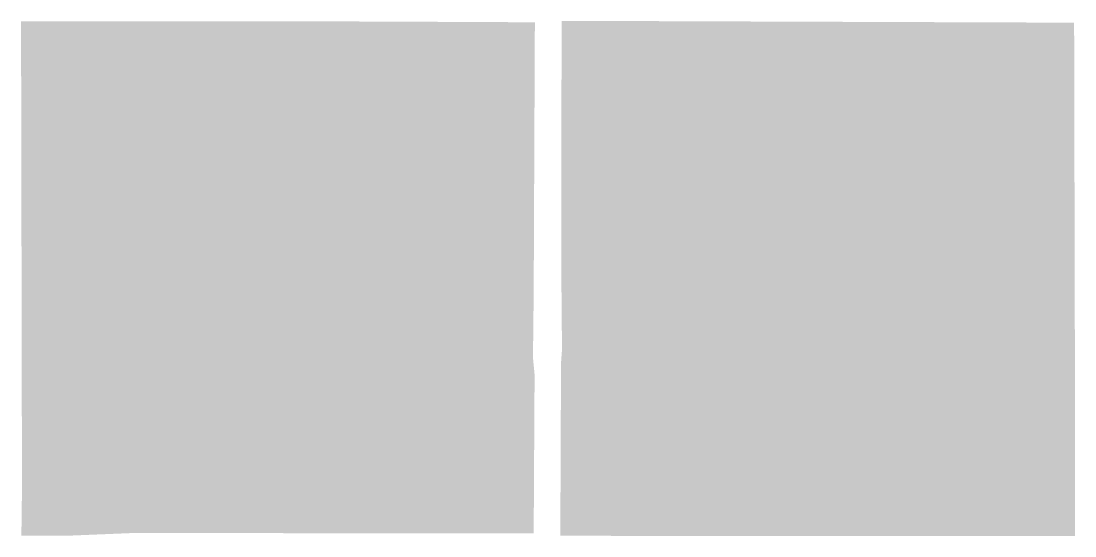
# Model space of a CAD drawing. Header units: inches. Extents: x 456800.2 to 456819.7, y 3933100.2 to 3933109.8.
import ezdxf

# ---------------------------------------------------------------- set-up
doc = ezdxf.new("R2010")
doc.units = ezdxf.units.IN
doc.header["$MEASUREMENT"] = 0

msp = doc.modelspace()

# ---------------------------------------------------------------- hatches: boundary and pattern name
for points in [[(456809.748, 3933103.22), (456809.731, 3933100.284), (456802.304, 3933100.29), (456801.14, 3933100.242), (456800.25, 3933100.242), (456800.261, 3933101.089), (456800.244, 3933109.754), (456806.179, 3933109.753), (456807.439, 3933109.748), (456809.753, 3933109.737), (456809.731, 3933104.705), (456809.718, 3933103.53), (456809.748, 3933103.22)], [(456810.237, 3933103.44), (456810.255, 3933103.68), (456810.245, 3933104.83), (456810.246, 3933109.759), (456811.737, 3933109.759), (456819.733, 3933109.73), (456819.747, 3933103.567), (456819.748, 3933100.237), (456813.464, 3933100.237), (456810.224, 3933100.239), (456810.237, 3933103.44)]]:
    msp.add_hatch(color=256).paths.add_polyline_path(points, flags=0)

doc.saveas('drawing.dxf')
